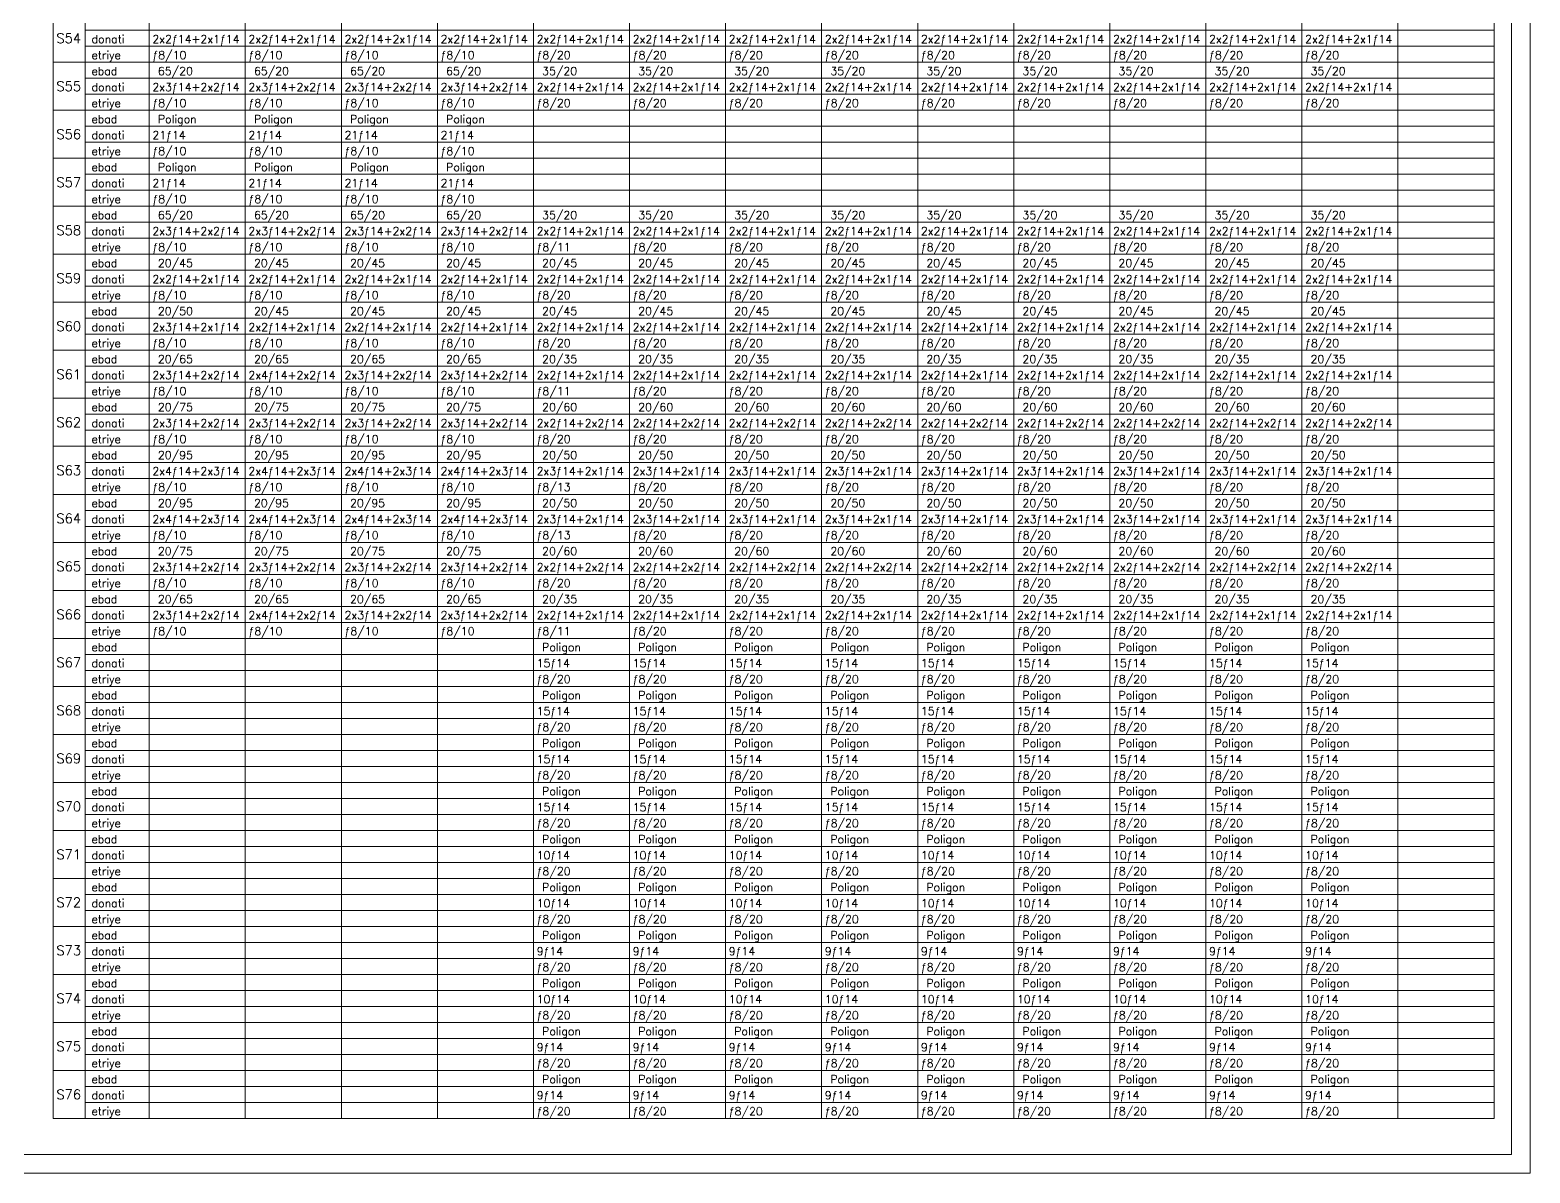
# Model space of a CAD drawing. Header units: inches. Extents: x -0.73 to 0.27, y 1.31 to 2.52.
# Drawn here: x -0.1952 to 0.2732, y 1.312 to 1.6692 of the extents above; entities that cross this region are included whole.
import ezdxf

# ---------------------------------------------------------------- set-up
doc = ezdxf.new("R2010")
doc.units = ezdxf.units.IN
doc.header["$MEASUREMENT"] = 0
for name, color, linetype, lineweight in [('PENC2', 1, 'Continuous', 0), ('PENC3', 5, 'Continuous', 0), ('PENC4', 84, 'Continuous', 0)]:
    doc.layers.add(name, color=color, linetype=linetype, lineweight=lineweight)
doc.styles.add('RomanSTA', font='RomanSTA')

msp = doc.modelspace()

# ---------------------------------------------------------------- linework, layer by layer
at = {"layer": 'PENC2', "linetype": 'Continuous'}
for p, q in [((-0.17799, 1.6691), (0.26201, 1.6691)), ((-0.17799, 1.6641), (0.26201, 1.6641)), ((-0.17799, 1.6541), (0.26201, 1.6541)), ((-0.17799, 1.6491), (0.26201, 1.6491)), ((-0.17799, 1.6391), (0.26201, 1.6391)), ((-0.17799, 1.6341), (0.26201, 1.6341)), ((-0.17799, 1.6241), (0.26201, 1.6241)), ((-0.17799, 1.6191), (0.26201, 1.6191)), ((-0.17799, 1.6091), (0.26201, 1.6091)), ((-0.17799, 1.6041), (0.26201, 1.6041)), ((-0.17799, 1.5941), (0.26201, 1.5941)), ((-0.17799, 1.5891), (0.26201, 1.5891)), ((-0.17799, 1.5791), (0.26201, 1.5791)), ((-0.17799, 1.5741), (0.26201, 1.5741)), ((-0.17799, 1.5641), (0.26201, 1.5641)), ((-0.17799, 1.5591), (0.26201, 1.5591)), ((-0.17799, 1.5491), (0.26201, 1.5491)), ((-0.17799, 1.5441), (0.26201, 1.5441)), ((-0.17799, 1.5341), (0.26201, 1.5341)), ((-0.17799, 1.5291), (0.26201, 1.5291)), ((-0.17799, 1.5191), (0.26201, 1.5191)), ((-0.17799, 1.5141), (0.26201, 1.5141)), ((-0.17799, 1.5041), (0.26201, 1.5041)), ((-0.17799, 1.4991), (0.26201, 1.4991)), ((-0.17799, 1.4891), (0.26201, 1.4891)), ((-0.17799, 1.4841), (0.26201, 1.4841)), ((-0.17799, 1.4741), (0.26201, 1.4741)), ((-0.17799, 1.4691), (0.26201, 1.4691)), ((-0.17799, 1.4591), (0.26201, 1.4591)), ((-0.17799, 1.4541), (0.26201, 1.4541)), ((-0.17799, 1.4441), (0.26201, 1.4441)), ((-0.17799, 1.4391), (0.26201, 1.4391)), ((-0.17799, 1.4291), (0.26201, 1.4291)), ((-0.17799, 1.4241), (0.26201, 1.4241)), ((-0.17799, 1.4141), (0.26201, 1.4141)), ((-0.17799, 1.4091), (0.26201, 1.4091)), ((-0.17799, 1.3991), (0.26201, 1.3991)), ((-0.17799, 1.3941), (0.26201, 1.3941)), ((-0.17799, 1.3841), (0.26201, 1.3841)), ((-0.17799, 1.3791), (0.26201, 1.3791)), ((-0.17799, 1.3691), (0.26201, 1.3691)), ((-0.17799, 1.3641), (0.26201, 1.3641)), ((-0.17799, 1.3541), (0.26201, 1.3541)), ((-0.17799, 1.3491), (0.26201, 1.3491)), ((-0.17799, 1.3391), (0.26201, 1.3391)), ((-0.17799, 1.3341), (0.26201, 1.3341))]:
    msp.add_line(p, q, dxfattribs=at)
at = {"layer": 'PENC3'}
for points in [[(0.27324, 1.31205), (0.27324, 2.50089), (-0.68718, 2.50089), (-0.68718, 1.31205)], [(0.26746, 1.31783), (0.26746, 2.49511), (-0.6814, 2.49511), (-0.6814, 1.31783)]]:
    msp.add_lwpolyline(points, close=True, dxfattribs=at)
at = {"layer": 'PENC4', "linetype": 'Continuous'}
for p, q in [((-0.18799, 2.4791), (-0.18799, 1.3291)), ((-0.15799, 2.4791), (-0.15799, 1.3291)), ((-0.12799, 2.4791), (-0.12799, 1.3291)), ((-0.09799, 2.4791), (-0.09799, 1.3291)), ((-0.06799, 2.4791), (-0.06799, 1.3291)), ((-0.03799, 2.4791), (-0.03799, 1.3291)), ((-0.00799, 2.4791), (-0.00799, 1.3291)), ((0.02201, 2.4791), (0.02201, 1.3291)), ((0.05201, 2.4791), (0.05201, 1.3291)), ((0.08201, 2.4791), (0.08201, 1.3291)), ((0.11201, 2.4791), (0.11201, 1.3291)), ((0.14201, 2.4791), (0.14201, 1.3291)), ((0.17201, 2.4791), (0.17201, 1.3291)), ((0.20201, 2.4791), (0.20201, 1.3291)), ((0.23201, 2.4791), (0.23201, 1.3291)), ((0.26201, 2.4791), (0.26201, 1.3291)), ((-0.17799, 2.4691), (-0.17799, 1.3291)), ((-0.18799, 1.6591), (0.26201, 1.6591)), ((-0.18799, 1.6441), (0.26201, 1.6441)), ((-0.18799, 1.6291), (0.26201, 1.6291)), ((-0.18799, 1.6141), (0.26201, 1.6141)), ((-0.18799, 1.5991), (0.26201, 1.5991)), ((-0.18799, 1.5841), (0.26201, 1.5841)), ((-0.18799, 1.5691), (0.26201, 1.5691)), ((-0.18799, 1.5541), (0.26201, 1.5541)), ((-0.18799, 1.5391), (0.26201, 1.5391)), ((-0.18799, 1.5241), (0.26201, 1.5241)), ((-0.18799, 1.5091), (0.26201, 1.5091)), ((-0.18799, 1.4941), (0.26201, 1.4941)), ((-0.18799, 1.4791), (0.26201, 1.4791)), ((-0.18799, 1.4641), (0.26201, 1.4641)), ((-0.18799, 1.4491), (0.26201, 1.4491)), ((-0.18799, 1.4341), (0.26201, 1.4341)), ((-0.18799, 1.4191), (0.26201, 1.4191)), ((-0.18799, 1.4041), (0.26201, 1.4041)), ((-0.18799, 1.3891), (0.26201, 1.3891)), ((-0.18799, 1.3741), (0.26201, 1.3741)), ((-0.18799, 1.3591), (0.26201, 1.3591)), ((-0.18799, 1.3441), (0.26201, 1.3441)), ((-0.18799, 1.3291), (0.26201, 1.3291))]:
    msp.add_line(p, q, dxfattribs=at)

# ---------------------------------------------------------------- texts
at = {"layer": 'PENC2', "style": 'RomanSTA'}
for s, p in [('donati', (-0.17599, 1.6651)), ('etriye', (-0.17599, 1.6601)), ('ebad', (-0.17599, 1.6551)), ('donati', (-0.17599, 1.6501)), ('etriye', (-0.17599, 1.6451)), ('ebad', (-0.17599, 1.6401)), ('donati', (-0.17599, 1.6351)), ('etriye', (-0.17599, 1.6301)), ('ebad', (-0.17599, 1.6251)), ('donati', (-0.17599, 1.6201)), ('etriye', (-0.17599, 1.6151)), ('ebad', (-0.17599, 1.6101)), ('donati', (-0.17599, 1.6051)), ('etriye', (-0.17599, 1.6001)), ('ebad', (-0.17599, 1.5951)), ('donati', (-0.17599, 1.5901)), ('etriye', (-0.17599, 1.5851)), ('ebad', (-0.17599, 1.5801)), ('donati', (-0.17599, 1.5751)), ('etriye', (-0.17599, 1.5701)), ('ebad', (-0.17599, 1.5651)), ('donati', (-0.17599, 1.5601)), ('etriye', (-0.17599, 1.5551)), ('ebad', (-0.17599, 1.5501)), ('donati', (-0.17599, 1.5451)), ('etriye', (-0.17599, 1.5401)), ('ebad', (-0.17599, 1.5351)), ('donati', (-0.17599, 1.5301)), ('etriye', (-0.17599, 1.5251)), ('ebad', (-0.17599, 1.5201)), ('donati', (-0.17599, 1.5151)), ('etriye', (-0.17599, 1.5101)), ('ebad', (-0.17599, 1.5051)), ('donati', (-0.17599, 1.5001)), ('etriye', (-0.17599, 1.4951)), ('ebad', (-0.17599, 1.4901)), ('donati', (-0.17599, 1.4851)), ('etriye', (-0.17599, 1.4801)), ('ebad', (-0.17599, 1.4751)), ('donati', (-0.17599, 1.4701)), ('etriye', (-0.17599, 1.4651)), ('ebad', (-0.17599, 1.4601)), ('donati', (-0.17599, 1.4551)), ('etriye', (-0.17599, 1.4501)), ('ebad', (-0.17599, 1.4451)), ('donati', (-0.17599, 1.4401)), ('etriye', (-0.17599, 1.4351)), ('ebad', (-0.17599, 1.4301)), ('donati', (-0.17599, 1.4251)), ('etriye', (-0.17599, 1.4201)), ('ebad', (-0.17599, 1.4151)), ('donati', (-0.17599, 1.4101)), ('etriye', (-0.17599, 1.4051)), ('ebad', (-0.17599, 1.4001)), ('donati', (-0.17599, 1.3951)), ('etriye', (-0.17599, 1.3901)), ('ebad', (-0.17599, 1.3851)), ('donati', (-0.17599, 1.3801)), ('etriye', (-0.17599, 1.3751)), ('ebad', (-0.17599, 1.3701)), ('donati', (-0.17599, 1.3651)), ('etriye', (-0.17599, 1.3601)), ('ebad', (-0.17599, 1.3551)), ('donati', (-0.17599, 1.3501)), ('etriye', (-0.17599, 1.3451)), ('ebad', (-0.17599, 1.3401)), ('donati', (-0.17599, 1.3351)), ('etriye', (-0.17599, 1.3301))]:
    msp.add_text(s, height=0.0025, dxfattribs=at).set_placement(p)
at = {"layer": 'PENC3', "style": 'RomanSTA'}
for s, p in [('ƒ8/10', (-0.15699, 1.6601)), ('2x2ƒ14+2x1ƒ14', (-0.15699, 1.6651)), ('ƒ8/10', (-0.12699, 1.6601)), ('2x2ƒ14+2x1ƒ14', (-0.12699, 1.6651)), ('ƒ8/10', (-0.09699, 1.6601)), ('2x2ƒ14+2x1ƒ14', (-0.09699, 1.6651)), ('ƒ8/10', (-0.06699, 1.6601)), ('2x2ƒ14+2x1ƒ14', (-0.06699, 1.6651)), ('ƒ8/20', (-0.03699, 1.6601)), ('2x2ƒ14+2x1ƒ14', (-0.03699, 1.6651)), ('ƒ8/20', (-0.00699, 1.6601)), ('2x2ƒ14+2x1ƒ14', (-0.00699, 1.6651)), ('ƒ8/20', (0.02301, 1.6601)), ('2x2ƒ14+2x1ƒ14', (0.02301, 1.6651)), ('ƒ8/20', (0.05301, 1.6601)), ('2x2ƒ14+2x1ƒ14', (0.05301, 1.6651)), ('ƒ8/20', (0.08301, 1.6601)), ('2x2ƒ14+2x1ƒ14', (0.08301, 1.6651)), ('ƒ8/20', (0.11301, 1.6601)), ('2x2ƒ14+2x1ƒ14', (0.11301, 1.6651)), ('ƒ8/20', (0.14301, 1.6601)), ('2x2ƒ14+2x1ƒ14', (0.14301, 1.6651)), ('ƒ8/20', (0.17301, 1.6601)), ('2x2ƒ14+2x1ƒ14', (0.17301, 1.6651)), ('ƒ8/20', (0.20301, 1.6601)), ('2x2ƒ14+2x1ƒ14', (0.20301, 1.6651)), (' 65/20', (-0.15699, 1.6551)), (' 65/20', (-0.12699, 1.6551)), (' 65/20', (-0.09699, 1.6551)), (' 65/20', (-0.06699, 1.6551)), (' 35/20', (-0.03699, 1.6551)), (' 35/20', (-0.00699, 1.6551)), (' 35/20', (0.02301, 1.6551)), (' 35/20', (0.05301, 1.6551)), (' 35/20', (0.08301, 1.6551)), (' 35/20', (0.11301, 1.6551)), (' 35/20', (0.14301, 1.6551)), (' 35/20', (0.17301, 1.6551)), (' 35/20', (0.20301, 1.6551)), ('2x3ƒ14+2x2ƒ14', (-0.15699, 1.6501)), ('2x3ƒ14+2x2ƒ14', (-0.12699, 1.6501)), ('2x3ƒ14+2x2ƒ14', (-0.09699, 1.6501)), ('2x3ƒ14+2x2ƒ14', (-0.06699, 1.6501)), ('2x2ƒ14+2x1ƒ14', (-0.03699, 1.6501)), ('2x2ƒ14+2x1ƒ14', (-0.00699, 1.6501)), ('2x2ƒ14+2x1ƒ14', (0.02301, 1.6501)), ('2x2ƒ14+2x1ƒ14', (0.05301, 1.6501)), ('2x2ƒ14+2x1ƒ14', (0.08301, 1.6501)), ('2x2ƒ14+2x1ƒ14', (0.11301, 1.6501)), ('2x2ƒ14+2x1ƒ14', (0.14301, 1.6501)), ('2x2ƒ14+2x1ƒ14', (0.17301, 1.6501)), ('2x2ƒ14+2x1ƒ14', (0.20301, 1.6501)), ('ƒ8/10', (-0.15699, 1.6451)), ('ƒ8/10', (-0.12699, 1.6451)), ('ƒ8/10', (-0.09699, 1.6451)), ('ƒ8/10', (-0.06699, 1.6451)), ('ƒ8/20', (-0.03699, 1.6451)), ('ƒ8/20', (-0.00699, 1.6451)), ('ƒ8/20', (0.02301, 1.6451)), ('ƒ8/20', (0.05301, 1.6451)), ('ƒ8/20', (0.08301, 1.6451)), ('ƒ8/20', (0.11301, 1.6451)), ('ƒ8/20', (0.14301, 1.6451)), ('ƒ8/20', (0.17301, 1.6451)), ('ƒ8/20', (0.20301, 1.6451)), (' Poligon', (-0.15699, 1.6401)), (' Poligon', (-0.12699, 1.6401)), (' Poligon', (-0.09699, 1.6401)), (' Poligon', (-0.06699, 1.6401)), ('21ƒ14', (-0.15699, 1.6351)), ('21ƒ14', (-0.12699, 1.6351)), ('21ƒ14', (-0.09699, 1.6351)), ('21ƒ14', (-0.06699, 1.6351)), ('ƒ8/10', (-0.15699, 1.6301)), ('ƒ8/10', (-0.12699, 1.6301)), ('ƒ8/10', (-0.09699, 1.6301)), ('ƒ8/10', (-0.06699, 1.6301)), (' Poligon', (-0.15699, 1.6251)), (' Poligon', (-0.12699, 1.6251)), (' Poligon', (-0.09699, 1.6251)), (' Poligon', (-0.06699, 1.6251)), ('21ƒ14', (-0.15699, 1.6201)), ('21ƒ14', (-0.12699, 1.6201)), ('21ƒ14', (-0.09699, 1.6201)), ('21ƒ14', (-0.06699, 1.6201)), ('ƒ8/10', (-0.15699, 1.6151)), ('ƒ8/10', (-0.12699, 1.6151)), ('ƒ8/10', (-0.09699, 1.6151)), ('ƒ8/10', (-0.06699, 1.6151)), (' 65/20', (-0.15699, 1.6101)), (' 65/20', (-0.12699, 1.6101)), (' 65/20', (-0.09699, 1.6101)), (' 65/20', (-0.06699, 1.6101)), (' 35/20', (-0.03699, 1.6101)), (' 35/20', (-0.00699, 1.6101)), (' 35/20', (0.02301, 1.6101)), (' 35/20', (0.05301, 1.6101)), (' 35/20', (0.08301, 1.6101)), (' 35/20', (0.11301, 1.6101)), (' 35/20', (0.14301, 1.6101)), (' 35/20', (0.17301, 1.6101)), (' 35/20', (0.20301, 1.6101)), ('2x3ƒ14+2x2ƒ14', (-0.15699, 1.6051)), ('2x3ƒ14+2x2ƒ14', (-0.12699, 1.6051)), ('2x3ƒ14+2x2ƒ14', (-0.09699, 1.6051)), ('2x3ƒ14+2x2ƒ14', (-0.06699, 1.6051)), ('2x2ƒ14+2x1ƒ14', (-0.03699, 1.6051)), ('2x2ƒ14+2x1ƒ14', (-0.00699, 1.6051)), ('2x2ƒ14+2x1ƒ14', (0.02301, 1.6051)), ('2x2ƒ14+2x1ƒ14', (0.05301, 1.6051)), ('2x2ƒ14+2x1ƒ14', (0.08301, 1.6051)), ('2x2ƒ14+2x1ƒ14', (0.11301, 1.6051)), ('2x2ƒ14+2x1ƒ14', (0.14301, 1.6051)), ('2x2ƒ14+2x1ƒ14', (0.17301, 1.6051)), ('2x2ƒ14+2x1ƒ14', (0.20301, 1.6051)), ('ƒ8/10', (-0.15699, 1.6001)), ('ƒ8/10', (-0.12699, 1.6001)), ('ƒ8/10', (-0.09699, 1.6001)), ('ƒ8/10', (-0.06699, 1.6001)), ('ƒ8/11', (-0.03699, 1.6001)), ('ƒ8/20', (-0.00699, 1.6001)), ('ƒ8/20', (0.02301, 1.6001)), ('ƒ8/20', (0.05301, 1.6001)), ('ƒ8/20', (0.08301, 1.6001)), ('ƒ8/20', (0.11301, 1.6001)), ('ƒ8/20', (0.14301, 1.6001)), ('ƒ8/20', (0.17301, 1.6001)), ('ƒ8/20', (0.20301, 1.6001)), (' 20/45', (-0.15699, 1.5951)), (' 20/45', (-0.12699, 1.5951)), (' 20/45', (-0.09699, 1.5951)), (' 20/45', (-0.06699, 1.5951)), (' 20/45', (-0.03699, 1.5951)), (' 20/45', (-0.00699, 1.5951)), (' 20/45', (0.02301, 1.5951)), (' 20/45', (0.05301, 1.5951)), (' 20/45', (0.08301, 1.5951)), (' 20/45', (0.11301, 1.5951)), (' 20/45', (0.14301, 1.5951)), (' 20/45', (0.17301, 1.5951)), (' 20/45', (0.20301, 1.5951)), ('2x2ƒ14+2x1ƒ14', (-0.15699, 1.5901)), ('2x2ƒ14+2x1ƒ14', (-0.12699, 1.5901)), ('2x2ƒ14+2x1ƒ14', (-0.09699, 1.5901)), ('2x2ƒ14+2x1ƒ14', (-0.06699, 1.5901)), ('2x2ƒ14+2x1ƒ14', (-0.03699, 1.5901)), ('2x2ƒ14+2x1ƒ14', (-0.00699, 1.5901)), ('2x2ƒ14+2x1ƒ14', (0.02301, 1.5901)), ('2x2ƒ14+2x1ƒ14', (0.05301, 1.5901)), ('2x2ƒ14+2x1ƒ14', (0.08301, 1.5901)), ('2x2ƒ14+2x1ƒ14', (0.11301, 1.5901)), ('2x2ƒ14+2x1ƒ14', (0.14301, 1.5901)), ('2x2ƒ14+2x1ƒ14', (0.17301, 1.5901)), ('2x2ƒ14+2x1ƒ14', (0.20301, 1.5901)), ('ƒ8/10', (-0.15699, 1.5851)), ('ƒ8/10', (-0.12699, 1.5851)), ('ƒ8/10', (-0.09699, 1.5851)), ('ƒ8/10', (-0.06699, 1.5851)), ('ƒ8/20', (-0.03699, 1.5851)), ('ƒ8/20', (-0.00699, 1.5851)), ('ƒ8/20', (0.02301, 1.5851)), ('ƒ8/20', (0.05301, 1.5851)), ('ƒ8/20', (0.08301, 1.5851)), ('ƒ8/20', (0.11301, 1.5851)), ('ƒ8/20', (0.14301, 1.5851)), ('ƒ8/20', (0.17301, 1.5851)), ('ƒ8/20', (0.20301, 1.5851)), (' 20/50', (-0.15699, 1.5801)), (' 20/45', (-0.12699, 1.5801)), (' 20/45', (-0.09699, 1.5801)), (' 20/45', (-0.06699, 1.5801)), (' 20/45', (-0.03699, 1.5801)), (' 20/45', (-0.00699, 1.5801)), (' 20/45', (0.02301, 1.5801)), (' 20/45', (0.05301, 1.5801)), (' 20/45', (0.08301, 1.5801)), (' 20/45', (0.11301, 1.5801)), (' 20/45', (0.14301, 1.5801)), (' 20/45', (0.17301, 1.5801)), (' 20/45', (0.20301, 1.5801)), ('2x3ƒ14+2x1ƒ14', (-0.15699, 1.5751)), ('2x2ƒ14+2x1ƒ14', (-0.12699, 1.5751)), ('2x2ƒ14+2x1ƒ14', (-0.09699, 1.5751)), ('2x2ƒ14+2x1ƒ14', (-0.06699, 1.5751)), ('2x2ƒ14+2x1ƒ14', (-0.03699, 1.5751)), ('2x2ƒ14+2x1ƒ14', (-0.00699, 1.5751)), ('2x2ƒ14+2x1ƒ14', (0.02301, 1.5751)), ('2x2ƒ14+2x1ƒ14', (0.05301, 1.5751)), ('2x2ƒ14+2x1ƒ14', (0.08301, 1.5751)), ('2x2ƒ14+2x1ƒ14', (0.11301, 1.5751)), ('2x2ƒ14+2x1ƒ14', (0.14301, 1.5751)), ('2x2ƒ14+2x1ƒ14', (0.17301, 1.5751)), ('2x2ƒ14+2x1ƒ14', (0.20301, 1.5751)), ('ƒ8/10', (-0.15699, 1.5701)), ('ƒ8/10', (-0.12699, 1.5701)), ('ƒ8/10', (-0.09699, 1.5701)), ('ƒ8/10', (-0.06699, 1.5701)), ('ƒ8/20', (-0.03699, 1.5701)), ('ƒ8/20', (-0.00699, 1.5701)), ('ƒ8/20', (0.02301, 1.5701)), ('ƒ8/20', (0.05301, 1.5701)), ('ƒ8/20', (0.08301, 1.5701)), ('ƒ8/20', (0.11301, 1.5701)), ('ƒ8/20', (0.14301, 1.5701)), ('ƒ8/20', (0.17301, 1.5701)), ('ƒ8/20', (0.20301, 1.5701)), (' 20/65', (-0.15699, 1.5651)), (' 20/65', (-0.12699, 1.5651)), (' 20/65', (-0.09699, 1.5651)), (' 20/65', (-0.06699, 1.5651)), (' 20/35', (-0.03699, 1.5651)), (' 20/35', (-0.00699, 1.5651)), (' 20/35', (0.02301, 1.5651)), (' 20/35', (0.05301, 1.5651)), (' 20/35', (0.08301, 1.5651)), (' 20/35', (0.11301, 1.5651)), (' 20/35', (0.14301, 1.5651)), (' 20/35', (0.17301, 1.5651)), (' 20/35', (0.20301, 1.5651)), ('2x3ƒ14+2x2ƒ14', (-0.15699, 1.5601)), ('2x4ƒ14+2x2ƒ14', (-0.12699, 1.5601)), ('2x3ƒ14+2x2ƒ14', (-0.09699, 1.5601)), ('2x3ƒ14+2x2ƒ14', (-0.06699, 1.5601)), ('2x2ƒ14+2x1ƒ14', (-0.03699, 1.5601)), ('2x2ƒ14+2x1ƒ14', (-0.00699, 1.5601)), ('2x2ƒ14+2x1ƒ14', (0.02301, 1.5601)), ('2x2ƒ14+2x1ƒ14', (0.05301, 1.5601)), ('2x2ƒ14+2x1ƒ14', (0.08301, 1.5601)), ('2x2ƒ14+2x1ƒ14', (0.11301, 1.5601)), ('2x2ƒ14+2x1ƒ14', (0.14301, 1.5601)), ('2x2ƒ14+2x1ƒ14', (0.17301, 1.5601)), ('2x2ƒ14+2x1ƒ14', (0.20301, 1.5601)), ('ƒ8/10', (-0.15699, 1.5551)), ('ƒ8/10', (-0.12699, 1.5551)), ('ƒ8/10', (-0.09699, 1.5551)), ('ƒ8/10', (-0.06699, 1.5551)), ('ƒ8/11', (-0.03699, 1.5551)), ('ƒ8/20', (-0.00699, 1.5551)), ('ƒ8/20', (0.02301, 1.5551)), ('ƒ8/20', (0.05301, 1.5551)), ('ƒ8/20', (0.08301, 1.5551)), ('ƒ8/20', (0.11301, 1.5551)), ('ƒ8/20', (0.14301, 1.5551)), ('ƒ8/20', (0.17301, 1.5551)), ('ƒ8/20', (0.20301, 1.5551)), (' 20/75', (-0.15699, 1.5501)), (' 20/75', (-0.12699, 1.5501)), (' 20/75', (-0.09699, 1.5501)), (' 20/75', (-0.06699, 1.5501)), (' 20/60', (-0.03699, 1.5501)), (' 20/60', (-0.00699, 1.5501)), (' 20/60', (0.02301, 1.5501)), (' 20/60', (0.05301, 1.5501)), (' 20/60', (0.08301, 1.5501)), (' 20/60', (0.11301, 1.5501)), (' 20/60', (0.14301, 1.5501)), (' 20/60', (0.17301, 1.5501)), (' 20/60', (0.20301, 1.5501)), ('2x3ƒ14+2x2ƒ14', (-0.15699, 1.5451)), ('2x3ƒ14+2x2ƒ14', (-0.12699, 1.5451)), ('2x3ƒ14+2x2ƒ14', (-0.09699, 1.5451)), ('2x3ƒ14+2x2ƒ14', (-0.06699, 1.5451)), ('2x2ƒ14+2x2ƒ14', (-0.03699, 1.5451)), ('2x2ƒ14+2x2ƒ14', (-0.00699, 1.5451)), ('2x2ƒ14+2x2ƒ14', (0.02301, 1.5451)), ('2x2ƒ14+2x2ƒ14', (0.05301, 1.5451)), ('2x2ƒ14+2x2ƒ14', (0.08301, 1.5451)), ('2x2ƒ14+2x2ƒ14', (0.11301, 1.5451)), ('2x2ƒ14+2x2ƒ14', (0.14301, 1.5451)), ('2x2ƒ14+2x2ƒ14', (0.17301, 1.5451)), ('2x2ƒ14+2x2ƒ14', (0.20301, 1.5451)), ('ƒ8/10', (-0.15699, 1.5401)), ('ƒ8/10', (-0.12699, 1.5401)), ('ƒ8/10', (-0.09699, 1.5401)), ('ƒ8/10', (-0.06699, 1.5401)), ('ƒ8/20', (-0.03699, 1.5401)), ('ƒ8/20', (-0.00699, 1.5401)), ('ƒ8/20', (0.02301, 1.5401)), ('ƒ8/20', (0.05301, 1.5401)), ('ƒ8/20', (0.08301, 1.5401)), ('ƒ8/20', (0.11301, 1.5401)), ('ƒ8/20', (0.14301, 1.5401)), ('ƒ8/20', (0.17301, 1.5401)), ('ƒ8/20', (0.20301, 1.5401)), (' 20/95', (-0.15699, 1.5351)), (' 20/95', (-0.12699, 1.5351)), (' 20/95', (-0.09699, 1.5351)), (' 20/95', (-0.06699, 1.5351)), (' 20/50', (-0.03699, 1.5351)), (' 20/50', (-0.00699, 1.5351)), (' 20/50', (0.02301, 1.5351)), (' 20/50', (0.05301, 1.5351)), (' 20/50', (0.08301, 1.5351)), (' 20/50', (0.11301, 1.5351)), (' 20/50', (0.14301, 1.5351)), (' 20/50', (0.17301, 1.5351)), (' 20/50', (0.20301, 1.5351)), ('2x4ƒ14+2x3ƒ14', (-0.15699, 1.5301)), ('2x4ƒ14+2x3ƒ14', (-0.12699, 1.5301)), ('2x4ƒ14+2x3ƒ14', (-0.09699, 1.5301)), ('2x4ƒ14+2x3ƒ14', (-0.06699, 1.5301)), ('2x3ƒ14+2x1ƒ14', (-0.03699, 1.5301)), ('2x3ƒ14+2x1ƒ14', (-0.00699, 1.5301)), ('2x3ƒ14+2x1ƒ14', (0.02301, 1.5301)), ('2x3ƒ14+2x1ƒ14', (0.05301, 1.5301)), ('2x3ƒ14+2x1ƒ14', (0.08301, 1.5301)), ('2x3ƒ14+2x1ƒ14', (0.11301, 1.5301)), ('2x3ƒ14+2x1ƒ14', (0.14301, 1.5301)), ('2x3ƒ14+2x1ƒ14', (0.17301, 1.5301)), ('2x3ƒ14+2x1ƒ14', (0.20301, 1.5301)), ('ƒ8/10', (-0.15699, 1.5251)), ('ƒ8/10', (-0.12699, 1.5251)), ('ƒ8/10', (-0.09699, 1.5251)), ('ƒ8/10', (-0.06699, 1.5251)), ('ƒ8/13', (-0.03699, 1.5251)), ('ƒ8/20', (-0.00699, 1.5251)), ('ƒ8/20', (0.02301, 1.5251)), ('ƒ8/20', (0.05301, 1.5251)), ('ƒ8/20', (0.08301, 1.5251)), ('ƒ8/20', (0.11301, 1.5251)), ('ƒ8/20', (0.14301, 1.5251)), ('ƒ8/20', (0.17301, 1.5251)), ('ƒ8/20', (0.20301, 1.5251)), (' 20/95', (-0.15699, 1.5201)), (' 20/95', (-0.12699, 1.5201)), (' 20/95', (-0.09699, 1.5201)), (' 20/95', (-0.06699, 1.5201)), (' 20/50', (-0.03699, 1.5201)), (' 20/50', (-0.00699, 1.5201)), (' 20/50', (0.02301, 1.5201)), (' 20/50', (0.05301, 1.5201)), (' 20/50', (0.08301, 1.5201)), (' 20/50', (0.11301, 1.5201)), (' 20/50', (0.14301, 1.5201)), (' 20/50', (0.17301, 1.5201)), (' 20/50', (0.20301, 1.5201)), ('2x4ƒ14+2x3ƒ14', (-0.15699, 1.5151)), ('2x4ƒ14+2x3ƒ14', (-0.12699, 1.5151)), ('2x4ƒ14+2x3ƒ14', (-0.09699, 1.5151)), ('2x4ƒ14+2x3ƒ14', (-0.06699, 1.5151)), ('2x3ƒ14+2x1ƒ14', (-0.03699, 1.5151)), ('2x3ƒ14+2x1ƒ14', (-0.00699, 1.5151)), ('2x3ƒ14+2x1ƒ14', (0.02301, 1.5151)), ('2x3ƒ14+2x1ƒ14', (0.05301, 1.5151)), ('2x3ƒ14+2x1ƒ14', (0.08301, 1.5151)), ('2x3ƒ14+2x1ƒ14', (0.11301, 1.5151)), ('2x3ƒ14+2x1ƒ14', (0.14301, 1.5151)), ('2x3ƒ14+2x1ƒ14', (0.17301, 1.5151)), ('2x3ƒ14+2x1ƒ14', (0.20301, 1.5151)), ('ƒ8/10', (-0.15699, 1.5101)), ('ƒ8/10', (-0.12699, 1.5101)), ('ƒ8/10', (-0.09699, 1.5101)), ('ƒ8/10', (-0.06699, 1.5101)), ('ƒ8/13', (-0.03699, 1.5101)), ('ƒ8/20', (-0.00699, 1.5101)), ('ƒ8/20', (0.02301, 1.5101)), ('ƒ8/20', (0.05301, 1.5101)), ('ƒ8/20', (0.08301, 1.5101)), ('ƒ8/20', (0.11301, 1.5101)), ('ƒ8/20', (0.14301, 1.5101)), ('ƒ8/20', (0.17301, 1.5101)), ('ƒ8/20', (0.20301, 1.5101)), (' 20/75', (-0.15699, 1.5051)), (' 20/75', (-0.12699, 1.5051)), (' 20/75', (-0.09699, 1.5051)), (' 20/75', (-0.06699, 1.5051)), (' 20/60', (-0.03699, 1.5051)), (' 20/60', (-0.00699, 1.5051)), (' 20/60', (0.02301, 1.5051)), (' 20/60', (0.05301, 1.5051)), (' 20/60', (0.08301, 1.5051)), (' 20/60', (0.11301, 1.5051)), (' 20/60', (0.14301, 1.5051)), (' 20/60', (0.17301, 1.5051)), (' 20/60', (0.20301, 1.5051)), ('2x3ƒ14+2x2ƒ14', (-0.15699, 1.5001)), ('2x3ƒ14+2x2ƒ14', (-0.12699, 1.5001)), ('2x3ƒ14+2x2ƒ14', (-0.09699, 1.5001)), ('2x3ƒ14+2x2ƒ14', (-0.06699, 1.5001)), ('2x2ƒ14+2x2ƒ14', (-0.03699, 1.5001)), ('2x2ƒ14+2x2ƒ14', (-0.00699, 1.5001)), ('2x2ƒ14+2x2ƒ14', (0.02301, 1.5001)), ('2x2ƒ14+2x2ƒ14', (0.05301, 1.5001)), ('2x2ƒ14+2x2ƒ14', (0.08301, 1.5001)), ('2x2ƒ14+2x2ƒ14', (0.11301, 1.5001)), ('2x2ƒ14+2x2ƒ14', (0.14301, 1.5001)), ('2x2ƒ14+2x2ƒ14', (0.17301, 1.5001)), ('2x2ƒ14+2x2ƒ14', (0.20301, 1.5001)), ('ƒ8/10', (-0.15699, 1.4951)), ('ƒ8/10', (-0.12699, 1.4951)), ('ƒ8/10', (-0.09699, 1.4951)), ('ƒ8/10', (-0.06699, 1.4951)), ('ƒ8/20', (-0.03699, 1.4951)), ('ƒ8/20', (-0.00699, 1.4951)), ('ƒ8/20', (0.02301, 1.4951)), ('ƒ8/20', (0.05301, 1.4951)), ('ƒ8/20', (0.08301, 1.4951)), ('ƒ8/20', (0.11301, 1.4951)), ('ƒ8/20', (0.14301, 1.4951)), ('ƒ8/20', (0.17301, 1.4951)), ('ƒ8/20', (0.20301, 1.4951)), (' 20/65', (-0.15699, 1.4901)), (' 20/65', (-0.12699, 1.4901)), (' 20/65', (-0.09699, 1.4901)), (' 20/65', (-0.06699, 1.4901)), (' 20/35', (-0.03699, 1.4901)), (' 20/35', (-0.00699, 1.4901)), (' 20/35', (0.02301, 1.4901)), (' 20/35', (0.05301, 1.4901)), (' 20/35', (0.08301, 1.4901)), (' 20/35', (0.11301, 1.4901)), (' 20/35', (0.14301, 1.4901)), (' 20/35', (0.17301, 1.4901)), (' 20/35', (0.20301, 1.4901)), ('2x3ƒ14+2x2ƒ14', (-0.15699, 1.4851)), ('2x4ƒ14+2x2ƒ14', (-0.12699, 1.4851)), ('2x3ƒ14+2x2ƒ14', (-0.09699, 1.4851)), ('2x3ƒ14+2x2ƒ14', (-0.06699, 1.4851)), ('2x2ƒ14+2x1ƒ14', (-0.03699, 1.4851)), ('2x2ƒ14+2x1ƒ14', (-0.00699, 1.4851)), ('2x2ƒ14+2x1ƒ14', (0.02301, 1.4851)), ('2x2ƒ14+2x1ƒ14', (0.05301, 1.4851)), ('2x2ƒ14+2x1ƒ14', (0.08301, 1.4851)), ('2x2ƒ14+2x1ƒ14', (0.11301, 1.4851)), ('2x2ƒ14+2x1ƒ14', (0.14301, 1.4851)), ('2x2ƒ14+2x1ƒ14', (0.17301, 1.4851)), ('2x2ƒ14+2x1ƒ14', (0.20301, 1.4851)), ('ƒ8/10', (-0.15699, 1.4801)), ('ƒ8/10', (-0.12699, 1.4801)), ('ƒ8/10', (-0.09699, 1.4801)), ('ƒ8/10', (-0.06699, 1.4801)), ('ƒ8/11', (-0.03699, 1.4801)), ('ƒ8/20', (-0.00699, 1.4801)), ('ƒ8/20', (0.02301, 1.4801)), ('ƒ8/20', (0.05301, 1.4801)), ('ƒ8/20', (0.08301, 1.4801)), ('ƒ8/20', (0.11301, 1.4801)), ('ƒ8/20', (0.14301, 1.4801)), ('ƒ8/20', (0.17301, 1.4801)), ('ƒ8/20', (0.20301, 1.4801)), (' Poligon', (-0.03699, 1.4751)), (' Poligon', (-0.00699, 1.4751)), (' Poligon', (0.02301, 1.4751)), (' Poligon', (0.05301, 1.4751)), (' Poligon', (0.08301, 1.4751)), (' Poligon', (0.11301, 1.4751)), (' Poligon', (0.14301, 1.4751)), (' Poligon', (0.17301, 1.4751)), (' Poligon', (0.20301, 1.4751)), ('15ƒ14', (-0.03699, 1.4701)), ('15ƒ14', (-0.00699, 1.4701)), ('15ƒ14', (0.02301, 1.4701)), ('15ƒ14', (0.05301, 1.4701)), ('15ƒ14', (0.08301, 1.4701)), ('15ƒ14', (0.11301, 1.4701)), ('15ƒ14', (0.14301, 1.4701)), ('15ƒ14', (0.17301, 1.4701)), ('15ƒ14', (0.20301, 1.4701)), ('ƒ8/20', (-0.03699, 1.4651)), ('ƒ8/20', (-0.00699, 1.4651)), ('ƒ8/20', (0.02301, 1.4651)), ('ƒ8/20', (0.05301, 1.4651)), ('ƒ8/20', (0.08301, 1.4651)), ('ƒ8/20', (0.11301, 1.4651)), ('ƒ8/20', (0.14301, 1.4651)), ('ƒ8/20', (0.17301, 1.4651)), ('ƒ8/20', (0.20301, 1.4651)), (' Poligon', (-0.03699, 1.4601)), (' Poligon', (-0.00699, 1.4601)), (' Poligon', (0.02301, 1.4601)), (' Poligon', (0.05301, 1.4601)), (' Poligon', (0.08301, 1.4601)), (' Poligon', (0.11301, 1.4601)), (' Poligon', (0.14301, 1.4601)), (' Poligon', (0.17301, 1.4601)), (' Poligon', (0.20301, 1.4601)), ('15ƒ14', (-0.03699, 1.4551)), ('15ƒ14', (-0.00699, 1.4551)), ('15ƒ14', (0.02301, 1.4551)), ('15ƒ14', (0.05301, 1.4551)), ('15ƒ14', (0.08301, 1.4551)), ('15ƒ14', (0.11301, 1.4551)), ('15ƒ14', (0.14301, 1.4551)), ('15ƒ14', (0.17301, 1.4551)), ('15ƒ14', (0.20301, 1.4551)), ('ƒ8/20', (-0.03699, 1.4501)), ('ƒ8/20', (-0.00699, 1.4501)), ('ƒ8/20', (0.02301, 1.4501)), ('ƒ8/20', (0.05301, 1.4501)), ('ƒ8/20', (0.08301, 1.4501)), ('ƒ8/20', (0.11301, 1.4501)), ('ƒ8/20', (0.14301, 1.4501)), ('ƒ8/20', (0.17301, 1.4501)), ('ƒ8/20', (0.20301, 1.4501)), (' Poligon', (-0.03699, 1.4451)), (' Poligon', (-0.00699, 1.4451)), (' Poligon', (0.02301, 1.4451)), (' Poligon', (0.05301, 1.4451)), (' Poligon', (0.08301, 1.4451)), (' Poligon', (0.11301, 1.4451)), (' Poligon', (0.14301, 1.4451)), (' Poligon', (0.17301, 1.4451)), (' Poligon', (0.20301, 1.4451)), ('15ƒ14', (-0.03699, 1.4401)), ('15ƒ14', (-0.00699, 1.4401)), ('15ƒ14', (0.02301, 1.4401)), ('15ƒ14', (0.05301, 1.4401)), ('15ƒ14', (0.08301, 1.4401)), ('15ƒ14', (0.11301, 1.4401)), ('15ƒ14', (0.14301, 1.4401)), ('15ƒ14', (0.17301, 1.4401)), ('15ƒ14', (0.20301, 1.4401)), ('ƒ8/20', (-0.03699, 1.4351)), ('ƒ8/20', (-0.00699, 1.4351)), ('ƒ8/20', (0.02301, 1.4351)), ('ƒ8/20', (0.05301, 1.4351)), ('ƒ8/20', (0.08301, 1.4351)), ('ƒ8/20', (0.11301, 1.4351)), ('ƒ8/20', (0.14301, 1.4351)), ('ƒ8/20', (0.17301, 1.4351)), ('ƒ8/20', (0.20301, 1.4351)), (' Poligon', (-0.03699, 1.4301)), (' Poligon', (-0.00699, 1.4301)), (' Poligon', (0.02301, 1.4301)), (' Poligon', (0.05301, 1.4301)), (' Poligon', (0.08301, 1.4301)), (' Poligon', (0.11301, 1.4301)), (' Poligon', (0.14301, 1.4301)), (' Poligon', (0.17301, 1.4301)), (' Poligon', (0.20301, 1.4301)), ('15ƒ14', (-0.03699, 1.4251)), ('15ƒ14', (-0.00699, 1.4251)), ('15ƒ14', (0.02301, 1.4251)), ('15ƒ14', (0.05301, 1.4251)), ('15ƒ14', (0.08301, 1.4251)), ('15ƒ14', (0.11301, 1.4251)), ('15ƒ14', (0.14301, 1.4251)), ('15ƒ14', (0.17301, 1.4251)), ('15ƒ14', (0.20301, 1.4251)), ('ƒ8/20', (-0.03699, 1.4201)), ('ƒ8/20', (-0.00699, 1.4201)), ('ƒ8/20', (0.02301, 1.4201)), ('ƒ8/20', (0.05301, 1.4201)), ('ƒ8/20', (0.08301, 1.4201)), ('ƒ8/20', (0.11301, 1.4201)), ('ƒ8/20', (0.14301, 1.4201)), ('ƒ8/20', (0.17301, 1.4201)), ('ƒ8/20', (0.20301, 1.4201)), (' Poligon', (-0.03699, 1.4151)), (' Poligon', (-0.00699, 1.4151)), (' Poligon', (0.02301, 1.4151)), (' Poligon', (0.05301, 1.4151)), (' Poligon', (0.08301, 1.4151)), (' Poligon', (0.11301, 1.4151)), (' Poligon', (0.14301, 1.4151)), (' Poligon', (0.17301, 1.4151)), (' Poligon', (0.20301, 1.4151)), ('10ƒ14', (-0.03699, 1.4101)), ('10ƒ14', (-0.00699, 1.4101)), ('10ƒ14', (0.02301, 1.4101)), ('10ƒ14', (0.05301, 1.4101)), ('10ƒ14', (0.08301, 1.4101)), ('10ƒ14', (0.11301, 1.4101)), ('10ƒ14', (0.14301, 1.4101)), ('10ƒ14', (0.17301, 1.4101)), ('10ƒ14', (0.20301, 1.4101)), ('ƒ8/20', (-0.03699, 1.4051)), ('ƒ8/20', (-0.00699, 1.4051)), ('ƒ8/20', (0.02301, 1.4051)), ('ƒ8/20', (0.05301, 1.4051)), ('ƒ8/20', (0.08301, 1.4051)), ('ƒ8/20', (0.11301, 1.4051)), ('ƒ8/20', (0.14301, 1.4051)), ('ƒ8/20', (0.17301, 1.4051)), ('ƒ8/20', (0.20301, 1.4051)), (' Poligon', (-0.03699, 1.4001)), (' Poligon', (-0.00699, 1.4001)), (' Poligon', (0.02301, 1.4001)), (' Poligon', (0.05301, 1.4001)), (' Poligon', (0.08301, 1.4001)), (' Poligon', (0.11301, 1.4001)), (' Poligon', (0.14301, 1.4001)), (' Poligon', (0.17301, 1.4001)), (' Poligon', (0.20301, 1.4001)), ('10ƒ14', (-0.03699, 1.3951)), ('10ƒ14', (-0.00699, 1.3951)), ('10ƒ14', (0.02301, 1.3951)), ('10ƒ14', (0.05301, 1.3951)), ('10ƒ14', (0.08301, 1.3951)), ('10ƒ14', (0.11301, 1.3951)), ('10ƒ14', (0.14301, 1.3951)), ('10ƒ14', (0.17301, 1.3951)), ('10ƒ14', (0.20301, 1.3951)), ('ƒ8/20', (-0.03699, 1.3901)), ('ƒ8/20', (-0.00699, 1.3901)), ('ƒ8/20', (0.02301, 1.3901)), ('ƒ8/20', (0.05301, 1.3901)), ('ƒ8/20', (0.08301, 1.3901)), ('ƒ8/20', (0.11301, 1.3901)), ('ƒ8/20', (0.14301, 1.3901)), ('ƒ8/20', (0.17301, 1.3901)), ('ƒ8/20', (0.20301, 1.3901)), (' Poligon', (-0.03699, 1.3851)), (' Poligon', (-0.00699, 1.3851)), (' Poligon', (0.02301, 1.3851)), (' Poligon', (0.05301, 1.3851)), (' Poligon', (0.08301, 1.3851)), (' Poligon', (0.11301, 1.3851)), (' Poligon', (0.14301, 1.3851)), (' Poligon', (0.17301, 1.3851)), (' Poligon', (0.20301, 1.3851)), ('9ƒ14', (-0.03699, 1.3801)), ('9ƒ14', (-0.00699, 1.3801)), ('9ƒ14', (0.02301, 1.3801)), ('9ƒ14', (0.05301, 1.3801)), ('9ƒ14', (0.08301, 1.3801)), ('9ƒ14', (0.11301, 1.3801)), ('9ƒ14', (0.14301, 1.3801)), ('9ƒ14', (0.17301, 1.3801)), ('9ƒ14', (0.20301, 1.3801)), ('ƒ8/20', (-0.03699, 1.3751)), ('ƒ8/20', (-0.00699, 1.3751)), ('ƒ8/20', (0.02301, 1.3751)), ('ƒ8/20', (0.05301, 1.3751)), ('ƒ8/20', (0.08301, 1.3751)), ('ƒ8/20', (0.11301, 1.3751)), ('ƒ8/20', (0.14301, 1.3751)), ('ƒ8/20', (0.17301, 1.3751)), ('ƒ8/20', (0.20301, 1.3751)), (' Poligon', (-0.03699, 1.3701)), (' Poligon', (-0.00699, 1.3701)), (' Poligon', (0.02301, 1.3701)), (' Poligon', (0.05301, 1.3701)), (' Poligon', (0.08301, 1.3701)), (' Poligon', (0.11301, 1.3701)), (' Poligon', (0.14301, 1.3701)), (' Poligon', (0.17301, 1.3701)), (' Poligon', (0.20301, 1.3701)), ('10ƒ14', (-0.03699, 1.3651)), ('10ƒ14', (-0.00699, 1.3651)), ('10ƒ14', (0.02301, 1.3651)), ('10ƒ14', (0.05301, 1.3651)), ('10ƒ14', (0.08301, 1.3651)), ('10ƒ14', (0.11301, 1.3651)), ('10ƒ14', (0.14301, 1.3651)), ('10ƒ14', (0.17301, 1.3651)), ('10ƒ14', (0.20301, 1.3651)), ('ƒ8/20', (-0.03699, 1.3601)), ('ƒ8/20', (-0.00699, 1.3601)), ('ƒ8/20', (0.02301, 1.3601)), ('ƒ8/20', (0.05301, 1.3601)), ('ƒ8/20', (0.08301, 1.3601)), ('ƒ8/20', (0.11301, 1.3601)), ('ƒ8/20', (0.14301, 1.3601)), ('ƒ8/20', (0.17301, 1.3601)), ('ƒ8/20', (0.20301, 1.3601)), (' Poligon', (-0.03699, 1.3551)), (' Poligon', (-0.00699, 1.3551)), (' Poligon', (0.02301, 1.3551)), (' Poligon', (0.05301, 1.3551)), (' Poligon', (0.08301, 1.3551)), (' Poligon', (0.11301, 1.3551)), (' Poligon', (0.14301, 1.3551)), (' Poligon', (0.17301, 1.3551)), (' Poligon', (0.20301, 1.3551)), ('9ƒ14', (-0.03699, 1.3501)), ('9ƒ14', (-0.00699, 1.3501)), ('9ƒ14', (0.02301, 1.3501)), ('9ƒ14', (0.05301, 1.3501)), ('9ƒ14', (0.08301, 1.3501)), ('9ƒ14', (0.11301, 1.3501)), ('9ƒ14', (0.14301, 1.3501)), ('9ƒ14', (0.17301, 1.3501)), ('9ƒ14', (0.20301, 1.3501)), ('ƒ8/20', (-0.03699, 1.3451)), ('ƒ8/20', (-0.00699, 1.3451)), ('ƒ8/20', (0.02301, 1.3451)), ('ƒ8/20', (0.05301, 1.3451)), ('ƒ8/20', (0.08301, 1.3451)), ('ƒ8/20', (0.11301, 1.3451)), ('ƒ8/20', (0.14301, 1.3451)), ('ƒ8/20', (0.17301, 1.3451)), ('ƒ8/20', (0.20301, 1.3451)), (' Poligon', (-0.03699, 1.3401)), (' Poligon', (-0.00699, 1.3401)), (' Poligon', (0.02301, 1.3401)), (' Poligon', (0.05301, 1.3401)), (' Poligon', (0.08301, 1.3401)), (' Poligon', (0.11301, 1.3401)), (' Poligon', (0.14301, 1.3401)), (' Poligon', (0.17301, 1.3401)), (' Poligon', (0.20301, 1.3401)), ('9ƒ14', (-0.03699, 1.3351)), ('9ƒ14', (-0.00699, 1.3351)), ('9ƒ14', (0.02301, 1.3351)), ('9ƒ14', (0.05301, 1.3351)), ('9ƒ14', (0.08301, 1.3351)), ('9ƒ14', (0.11301, 1.3351)), ('9ƒ14', (0.14301, 1.3351)), ('9ƒ14', (0.17301, 1.3351)), ('9ƒ14', (0.20301, 1.3351)), ('ƒ8/20', (-0.03699, 1.3301)), ('ƒ8/20', (-0.00699, 1.3301)), ('ƒ8/20', (0.02301, 1.3301)), ('ƒ8/20', (0.05301, 1.3301)), ('ƒ8/20', (0.08301, 1.3301)), ('ƒ8/20', (0.11301, 1.3301)), ('ƒ8/20', (0.14301, 1.3301)), ('ƒ8/20', (0.17301, 1.3301)), ('ƒ8/20', (0.20301, 1.3301))]:
    msp.add_text(s, height=0.0025, dxfattribs=at).set_placement(p)
at = {"layer": 'PENC4', "style": 'RomanSTA'}
for s, p in [('S54', (-0.18699, 1.6651)), ('S55', (-0.18699, 1.6501)), ('S56', (-0.18699, 1.6351)), ('S57', (-0.18699, 1.6201)), ('S58', (-0.18699, 1.6051)), ('S59', (-0.18699, 1.5901)), ('S60', (-0.18699, 1.5751)), ('S61', (-0.18699, 1.5601)), ('S62', (-0.18699, 1.5451)), ('S63', (-0.18699, 1.5301)), ('S64', (-0.18699, 1.5151)), ('S65', (-0.18699, 1.5001)), ('S66', (-0.18699, 1.4851)), ('S67', (-0.18699, 1.4701)), ('S68', (-0.18699, 1.4551)), ('S69', (-0.18699, 1.4401)), ('S70', (-0.18699, 1.4251)), ('S71', (-0.18699, 1.4101)), ('S72', (-0.18699, 1.3951)), ('S73', (-0.18699, 1.3801)), ('S74', (-0.18699, 1.3651)), ('S75', (-0.18699, 1.3501)), ('S76', (-0.18699, 1.3351))]:
    msp.add_text(s, height=0.003, dxfattribs=at).set_placement(p)

doc.saveas('drawing.dxf')
